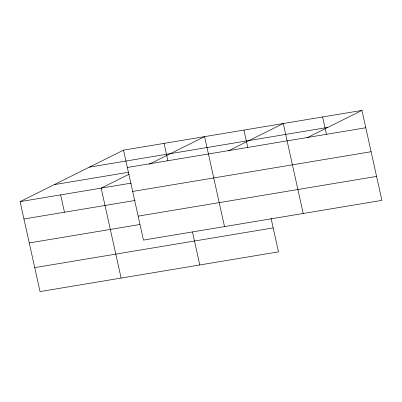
<?xml version="1.0" encoding="UTF-8"?>
<svg xmlns="http://www.w3.org/2000/svg" width="402" height="402" viewBox="0 0 402 402"><rect width="100%" height="100%" fill="white"/><g stroke="black" fill="none" stroke-linecap="round" stroke-linejoin="round"><path stroke-width="0.6" d="M271.038 218.261L278.486 251.858L40.044 291.586L20.1 201.633L123.514 150.142L361.956 110.414L381.9 200.367L143.459 240.094L123.514 150.142M129.243 174.151L101.168 188.126L121.113 278.078M149.031 164.297L204.588 136.635L224.527 226.587M228.266 150.911L283.274 123.525L303.214 213.477M306.952 137.801L361.956 110.414M89.39 167.137L327.831 127.404M127.359 167.488L365.805 127.756M54.225 184.644L128.54 172.262M20.1 201.633L131.293 183.106M132.675 191.447L371.116 151.715M23.944 218.979L135.137 200.452M138.147 216.135L376.589 176.403M29.256 242.939L139.836 224.512M34.728 267.626L273.174 227.894M322.615 116.967L326.459 134.313M243.929 130.082L247.773 147.423M192.483 231.974L199.799 264.968M164.051 143.388L167.895 160.735M60.637 194.88L64.481 212.221"/></g></svg>
